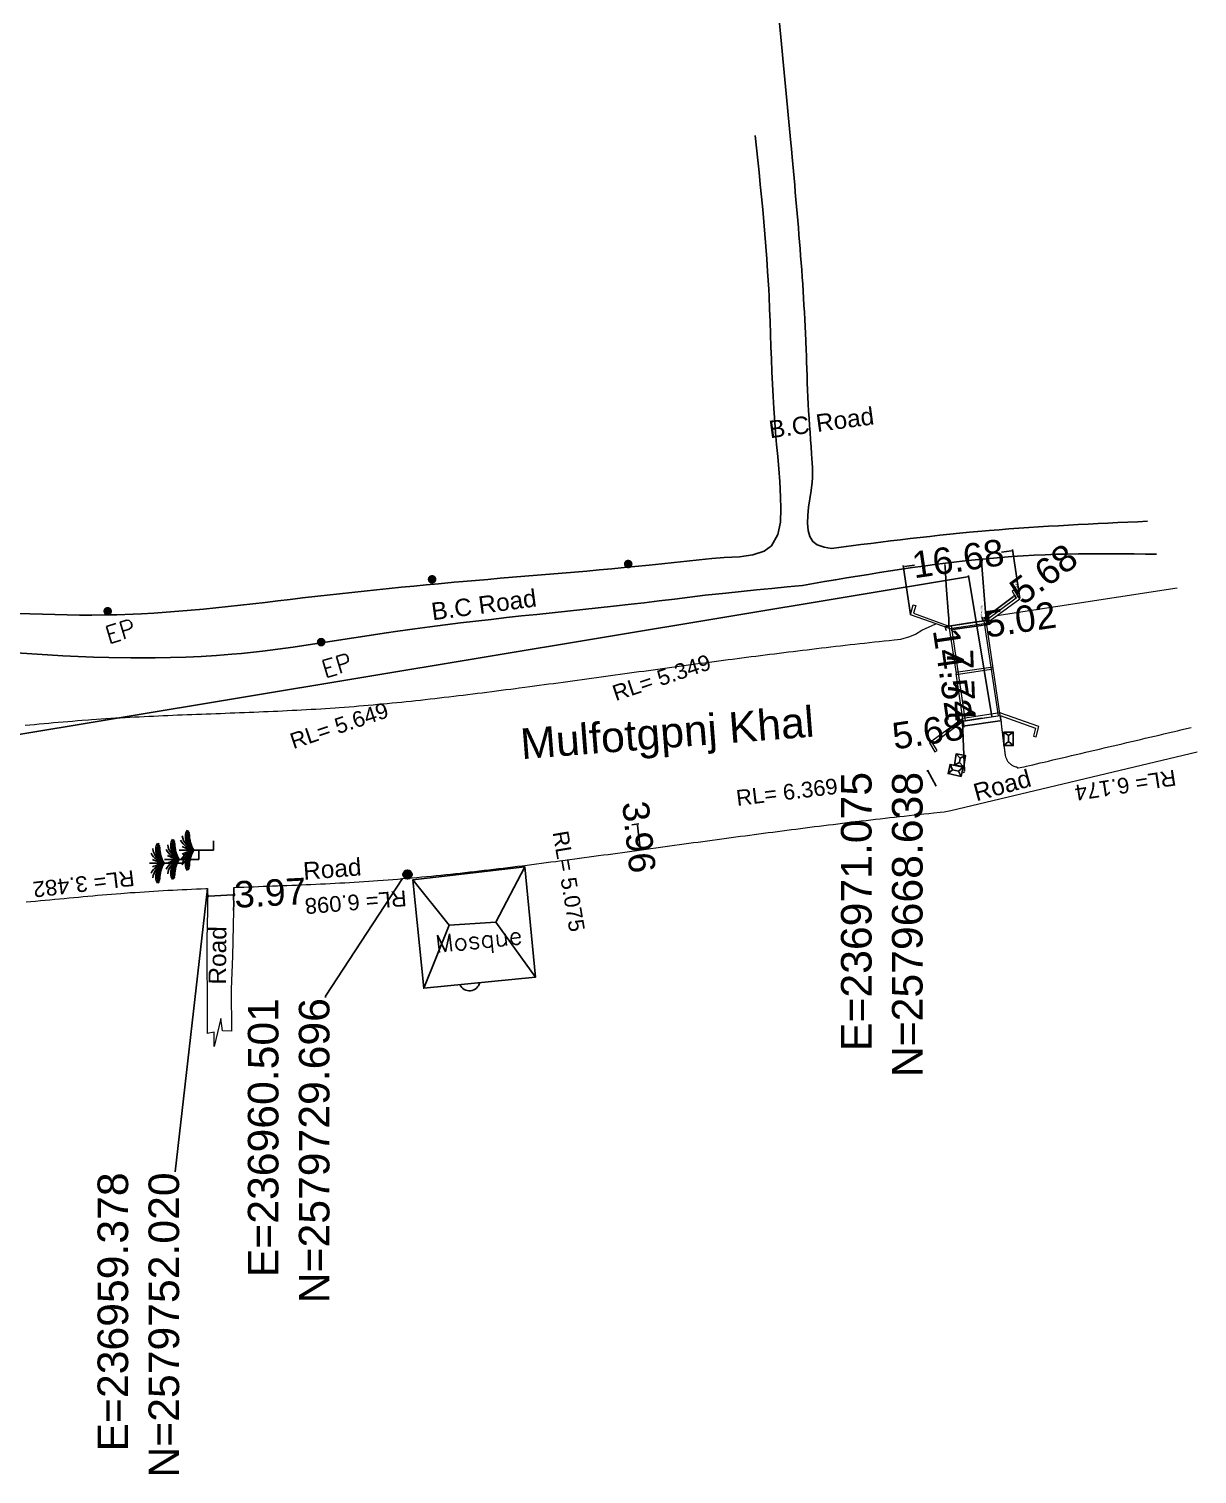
# Model space of a CAD drawing. Header units: millimetres. Extents: x 234588 to 238075, y 2578744 to 2579543.
# Drawn here: x 236989.2 to 237165.7, y 2579084.1 to 2579302.5 of the extents above; entities that cross this region are included whole.
import ezdxf

# ---------------------------------------------------------------- set-up
doc = ezdxf.new("R2010")
doc.units = ezdxf.units.MM
doc.header["$MEASUREMENT"] = 0
doc.header["$PDMODE"] = 98
doc.header["$PDSIZE"] = 0.5
for name, color, linetype in [('Boundary', 6, 'Continuous'), ('COORDINATES', 7, 'Continuous'), ('Features', 5, 'Continuous'), ('Points-NUM', 4, 'Continuous'), ('Points-TXT', 3, 'Continuous'), ('RL', 7, 'Continuous'), ('Void', 2, 'Continuous')]:
    doc.layers.add(name, color=color, linetype=linetype)
doc.layers.add('EP', color=1, linetype='Continuous', lineweight=30)
doc.styles.add('romans', font='romans.shx')
doc.styles.get("Standard").update_dxf_attribs({"font": 'arial.ttf'})
doc.dimstyles.get("Standard").update_dxf_attribs({"dimtxt": 4, "dimasz": 0.18, "dimexe": 0.18, "dimexo": 0.0625, "dimgap": 0.09, "dimtad": 0, "dimzin": 0, "dimdsep": 46, "dimtxsty": 'Standard', "dimcen": 0.09, "dimadec": 0, "dimazin": 0, "dimtfac": 1, "dimtofl": 0, "dimtmove": 0, "dimatfit": 3, "dimfxl": 1, "dimtolj": 1, "dimtzin": 0, "dimarcsym": 0})

# ---------------------------------------------------------------- blocks, each defined once
blk = doc.blocks.new('*D2')
at = {"layer": 'Defpoints', "color": 0}
for p in [(237128.25, 2579212.24), (237127.7, 2579212.16), (237130.38, 2579197.88)]:
    blk.add_point(p, dxfattribs=at)
at = {"layer": 'EP', "color": 0, "lineweight": -2}
for p, q in [((237128.18, 2579212.23), (237127.53, 2579212.13)), ((237127.73, 2579211.98), (237127.8, 2579211.54)), ((237130.32, 2579197.87), (237129.66, 2579197.77)), ((237129.81, 2579197.97), (237129.74, 2579198.42))]:
    blk.add_line(p, q, dxfattribs=at)
at = {"layer": 'EP', "color": 0}
for points in [[(237127.76, 2579211.99), (237127.7, 2579211.98), (237127.7, 2579212.16)], [(237129.84, 2579197.98), (237129.78, 2579197.97), (237129.83, 2579197.8)]]:
    blk.add_solid(points, dxfattribs=at)
at = {"layer": 'EP', "color": 0, "lineweight": 0, "insert": (237128.77, 2579204.98), "char_height": 4, "attachment_point": 5, "rotation": 278.4428}
blk.add_mtext('\\A1;14.52', dxfattribs=at)
blk = doc.blocks.new('*D3')
at = {"layer": 'Defpoints', "color": 0}
for p in [(237133.59, 2579212.63), (237133.63, 2579212.41), (237128.63, 2579211.9)]:
    blk.add_point(p, dxfattribs=at)
at = {"layer": 'EP', "color": 0, "lineweight": -2}
for p, q in [((237128.84, 2579211.7), (237133.45, 2579212.39)), ((237133.6, 2579212.57), (237133.65, 2579212.23)), ((237133.63, 2579212.41), (237133.8, 2579212.44)), ((237128.64, 2579211.83), (237128.69, 2579211.5))]:
    blk.add_line(p, q, dxfattribs=at)
at = {"layer": 'EP', "color": 0}
for points in [[(237133.44, 2579212.42), (237133.45, 2579212.36), (237133.63, 2579212.41)], [(237128.84, 2579211.73), (237128.85, 2579211.67), (237128.66, 2579211.68)]]:
    blk.add_solid(points, dxfattribs=at)
at = {"layer": 'EP', "color": 0, "lineweight": 0, "insert": (237139.01, 2579213.21), "char_height": 4, "attachment_point": 5, "rotation": 8.4428}
blk.add_mtext('\\A1;5.02', dxfattribs=at)
blk = doc.blocks.new('*D4')
at = {"layer": 'Defpoints', "color": 0}
for p in [(237138.16, 2579216.81), (237138.41, 2579216.47), (237133.86, 2579213.07)]:
    blk.add_point(p, dxfattribs=at)
at = {"layer": 'Features', "color": 0, "lineweight": -2}
for p, q in [((237133.75, 2579213.52), (237138.01, 2579216.7)), ((237138.37, 2579216.52), (237138.05, 2579216.95)), ((237138.16, 2579216.81), (237138.3, 2579216.91)), ((237133.82, 2579213.12), (237133.5, 2579213.56))]:
    blk.add_line(p, q, dxfattribs=at)
at = {"layer": 'Features', "color": 0}
for points in [[(237138, 2579216.72), (237138.03, 2579216.68), (237138.16, 2579216.81)], [(237133.73, 2579213.54), (237133.77, 2579213.5), (237133.61, 2579213.41)]]:
    blk.add_solid(points, dxfattribs=at)
at = {"layer": 'Features', "color": 0, "insert": (237142.54, 2579220.08), "char_height": 4, "attachment_point": 5, "rotation": 36.7341}
blk.add_mtext('\\A1;5.68', dxfattribs=at)
blk = doc.blocks.new('*D5')
at = {"layer": 'Defpoints', "color": 0}
for p in [(237130.3, 2579197.87), (237130.38, 2579197.88), (237130.67, 2579190.14)]:
    blk.add_point(p, dxfattribs=at)
at = {"layer": 'Features', "color": 0, "lineweight": -2}
for p, q in [((237130.32, 2579197.87), (237130.12, 2579197.87)), ((237130.3, 2579197.87), (237130.29, 2579198.05)), ((237130.59, 2579190.32), (237130.31, 2579197.69)), ((237130.61, 2579190.14), (237130.41, 2579190.13))]:
    blk.add_line(p, q, dxfattribs=at)
at = {"layer": 'Features', "color": 0}
for points in [[(237130.34, 2579197.7), (237130.28, 2579197.69), (237130.3, 2579197.87)], [(237130.62, 2579190.32), (237130.56, 2579190.31), (237130.59, 2579190.14)]]:
    blk.add_solid(points, dxfattribs=at)
at = {"layer": 'Features', "color": 0, "insert": (237130.09, 2579203.31), "char_height": 4, "attachment_point": 5, "rotation": 272.1708}
blk.add_mtext('\\A1;7.74', dxfattribs=at)
blk = doc.blocks.new('*D6')
at = {"layer": 'Defpoints', "color": 0}
for p in [(237016.23, 2579172.27), (237020.18, 2579172.48), (237020.23, 2579171.61)]:
    blk.add_point(p, dxfattribs=at)
at = {"layer": 'Points-NUM', "color": 0, "lineweight": -2}
for p, q in [((237016.23, 2579172.21), (237016.28, 2579171.22)), ((237016.45, 2579171.41), (237020.05, 2579171.6)), ((237020.19, 2579172.42), (237020.24, 2579171.43)), ((237020.23, 2579171.61), (237020.41, 2579171.62))]:
    blk.add_line(p, q, dxfattribs=at)
at = {"layer": 'Points-NUM', "color": 0}
for points in [[(237016.45, 2579171.44), (237016.45, 2579171.38), (237016.27, 2579171.4)], [(237020.05, 2579171.63), (237020.05, 2579171.57), (237020.23, 2579171.61)]]:
    blk.add_solid(points, dxfattribs=at)
at = {"layer": 'Points-NUM', "color": 0, "lineweight": 0, "insert": (237025.69, 2579171.91), "char_height": 4, "attachment_point": 5, "rotation": 3.0573}
blk.add_mtext('\\A1;3.97', dxfattribs=at)
blk = doc.blocks.new('*D7')
at = {"layer": 'Defpoints', "color": 0}
for p in [(237080.28, 2579182.22), (237080.7, 2579178.28), (237081.61, 2579178.38)]:
    blk.add_point(p, dxfattribs=at)
at = {"layer": 'EP', "color": 0, "lineweight": -2}
for p, q in [((237080.34, 2579182.22), (237081.37, 2579182.34)), ((237081.21, 2579182.14), (237081.59, 2579178.56)), ((237080.77, 2579178.29), (237081.79, 2579178.4))]:
    blk.add_line(p, q, dxfattribs=at)
at = {"layer": 'EP', "color": 0}
for points in [[(237081.24, 2579182.14), (237081.18, 2579182.13), (237081.19, 2579182.32)], [(237081.62, 2579178.56), (237081.56, 2579178.55), (237081.61, 2579178.38)]]:
    blk.add_solid(points, dxfattribs=at)
at = {"layer": 'EP', "color": 0, "insert": (237081.4, 2579180.35), "char_height": 4, "attachment_point": 5, "rotation": 276.1624}
blk.add_mtext('\\A1;3.96', dxfattribs=at)
blk = doc.blocks.new('*D8')
at = {"layer": 'Defpoints', "color": 0}
for p in [(237130.38, 2579197.88), (237130.49, 2579197.13), (237135.99, 2579198.71)]:
    blk.add_point(p, dxfattribs=at)
at = {"layer": 'EP', "color": 0, "lineweight": -2}
for p, q in [((237130.49, 2579197.13), (237130.31, 2579197.1)), ((237130.39, 2579197.82), (237130.52, 2579196.95)), ((237135.93, 2579197.93), (237130.67, 2579197.15)), ((237136, 2579198.65), (237136.13, 2579197.78))]:
    blk.add_line(p, q, dxfattribs=at)
at = {"layer": 'EP', "color": 0}
for points in [[(237130.66, 2579197.18), (237130.67, 2579197.12), (237130.49, 2579197.13)], [(237135.92, 2579197.96), (237135.93, 2579197.9), (237136.1, 2579197.96)]]:
    blk.add_solid(points, dxfattribs=at)
at = {"layer": 'EP', "color": 0, "lineweight": 0, "insert": (237125.08, 2579196.32), "char_height": 4, "attachment_point": 5, "rotation": 8.4428}
blk.add_mtext('\\A1;5.68', dxfattribs=at)
blk = doc.blocks.new('*D12')
at = {"layer": 'Defpoints', "color": 0}
for p in [(237131.2, 2579219.69), (237134.72, 2579198.52), (236633.38, 2579115.28)]:
    blk.add_point(p, dxfattribs=at)
at = {"layer": 'Points-NUM', "color": 0, "lineweight": -2}
for p, q in [((237131.02, 2579219.66), (236890.08, 2579179.66)), ((237134.71, 2579198.58), (237131.17, 2579219.87)), ((236630.04, 2579136.48), (236874.28, 2579177.04)), ((236633.36, 2579115.34), (236629.83, 2579136.63))]:
    blk.add_line(p, q, dxfattribs=at)
at = {"layer": 'Points-NUM', "color": 0}
for points in [[(237131.02, 2579219.69), (237131.03, 2579219.63), (237131.2, 2579219.69)], [(236630.03, 2579136.51), (236630.04, 2579136.45), (236629.86, 2579136.45)]]:
    blk.add_solid(points, dxfattribs=at)
at = {"layer": 'Points-NUM', "color": 0, "insert": (236882.18, 2579178.35), "char_height": 4, "attachment_point": 5, "rotation": 9.4271}
blk.add_mtext('\\A1;508.21', dxfattribs=at)
blk = doc.blocks.new('*D13')
at = {"layer": 'Defpoints', "color": 0}
for p in [(237137.86, 2579223.64), (237138.94, 2579216.37), (237122.43, 2579213.92)]:
    blk.add_point(p, dxfattribs=at)
at = {"layer": 'Points-NUM', "color": 0, "lineweight": -2}
for p, q in [((237137.68, 2579223.61), (237136.19, 2579223.39)), ((237138.93, 2579216.43), (237137.83, 2579223.81)), ((237122.42, 2579213.98), (237121.33, 2579221.37)), ((237121.53, 2579221.21), (237123.02, 2579221.43))]:
    blk.add_line(p, q, dxfattribs=at)
at = {"layer": 'Points-NUM', "color": 0}
for points in [[(237137.67, 2579223.64), (237137.68, 2579223.58), (237137.86, 2579223.64)], [(237121.53, 2579221.24), (237121.54, 2579221.18), (237121.35, 2579221.19)]]:
    blk.add_solid(points, dxfattribs=at)
at = {"layer": 'Points-NUM', "color": 0, "insert": (237129.61, 2579222.41), "char_height": 4, "attachment_point": 5, "rotation": 8.4428}
blk.add_mtext('\\A1;16.68', dxfattribs=at)

msp = doc.modelspace()

# ---------------------------------------------------------------- hatches: boundary and pattern name
at = {"layer": 'Points-NUM'}
h = msp.add_hatch(color=1, dxfattribs=at)
h.dxf.hatch_style = 1
h.paths.add_polyline_path([(237079.787, 2579220.949, 1), (237079.787, 2579222.262, 1)])
h = msp.add_hatch(color=1, dxfattribs=at)
h.dxf.hatch_style = 1
h.paths.add_polyline_path([(237050.151, 2579218.636, 1), (237050.151, 2579219.948, 1)])
h = msp.add_hatch(color=1, dxfattribs=at)
h.dxf.hatch_style = 1
h.paths.add_polyline_path([(237001.144, 2579213.815, 1), (237001.144, 2579215.127, 1)])
h = msp.add_hatch(color=1, dxfattribs=at)
h.dxf.hatch_style = 1
h.paths.add_polyline_path([(237033.396, 2579209.145, 1), (237033.396, 2579210.457, 1)])
h = msp.add_hatch(color=1, dxfattribs=at)
h.dxf.hatch_style = 1
h.paths.add_polyline_path([(237046.443, 2579174.06, 1), (237046.443, 2579175.372, 1)])

# ---------------------------------------------------------------- linework, layer by layer
at = {"layer": 'Boundary', "elevation": -7.302}
for points in [[(237110.488, 2579223.968), (237109.372, 2579224.157), (237108.323, 2579224.504), (237107.675, 2579225), (237107.208, 2579225.75), (237106.953, 2579226.681), (237106.868, 2579227.754), (237106.913, 2579228.933), (237107.045, 2579230.181), (237107.224, 2579231.458), (237107.408, 2579232.729), (237107.556, 2579233.955), (237107.609, 2579234.647), (237107.616, 2579236.169), (237107.585, 2579236.834), (237107.499, 2579238.262), (237107.425, 2579239.321), (237107.346, 2579240.388), (237107.264, 2579241.459), (237107.183, 2579242.534), (237107.106, 2579243.61), (237107.031, 2579244.761), (237106.974, 2579245.76), (237106.922, 2579246.832), (237106.876, 2579247.903), (237106.836, 2579248.971), (237106.799, 2579250.039), (237106.764, 2579251.105), (237106.73, 2579252.171), (237106.694, 2579253.237), (237106.673, 2579253.815), (237106.612, 2579255.369), (237106.565, 2579256.435), (237106.514, 2579257.501), (237106.46, 2579258.567), (237106.402, 2579259.634), (237106.341, 2579260.7), (237106.277, 2579261.767), (237106.21, 2579262.833), (237106.14, 2579263.9), (237106.067, 2579264.967), (237105.991, 2579266.034), (237105.914, 2579267.101), (237105.833, 2579268.168), (237105.751, 2579269.234), (237105.666, 2579270.301), (237105.58, 2579271.368), (237105.492, 2579272.435), (237105.402, 2579273.502), (237105.311, 2579274.569), (237105.218, 2579275.636), (237105.125, 2579276.702), (237105.03, 2579277.769), (237104.934, 2579278.835), (237104.837, 2579279.902), (237104.74, 2579280.968), (237104.642, 2579282.034), (237104.544, 2579283.1), (237104.431, 2579284.329), (237104.347, 2579285.232), (237104.248, 2579286.297), (237104.15, 2579287.363), (237104.051, 2579288.428), (237103.952, 2579289.493), (237103.853, 2579290.558), (237103.754, 2579291.623), (237103.654, 2579292.688), (237103.555, 2579293.753), (237103.455, 2579294.817), (237103.355, 2579295.882), (237103.255, 2579296.946), (237103.154, 2579298.011), (237103.053, 2579299.075), (237102.953, 2579300.139), (237102.851, 2579301.204), (237102.75, 2579302.268), (237102.648, 2579303.332)], [(237098.958, 2579286.366), (237099.156, 2579284.507), (237099.352, 2579282.648), (237099.546, 2579280.787), (237099.736, 2579278.926), (237099.921, 2579277.062), (237100.1, 2579275.196), (237100.271, 2579273.327), (237100.432, 2579271.455), (237100.584, 2579269.579), (237100.724, 2579267.698), (237100.851, 2579265.813), (237101.006, 2579263.13), (237101.061, 2579262.026), (237101.145, 2579260.126), (237101.219, 2579258.224), (237101.286, 2579256.323), (237101.351, 2579254.425), (237101.417, 2579252.534), (237101.488, 2579250.651), (237101.567, 2579248.781), (237101.659, 2579246.924), (237101.767, 2579245.085), (237101.913, 2579243.024), (237102.044, 2579241.465), (237102.209, 2579239.668), (237102.377, 2579237.853), (237102.537, 2579235.997), (237102.68, 2579234.078), (237102.81, 2579231.705), (237102.855, 2579229.979), (237102.768, 2579227.913), (237102.399, 2579226.043), (237101.43, 2579224.328), (237100.32, 2579223.541), (237098.59, 2579222.982), (237096.588, 2579222.712), (237094.303, 2579222.569), (237092.394, 2579222.45)], [(237158.256, 2579228.072), (237156.758, 2579228.003), (237155.26, 2579227.934), (237153.762, 2579227.864), (237152.265, 2579227.792), (237150.767, 2579227.719), (237149.27, 2579227.644), (237147.773, 2579227.565), (237146.276, 2579227.484), (237144.779, 2579227.399), (237143.283, 2579227.31), (237141.787, 2579227.216), (237140.292, 2579227.118), (237138.797, 2579227.014), (237137.303, 2579226.904), (237135.809, 2579226.788), (237134.316, 2579226.665), (237133.184, 2579226.567), (237131.331, 2579226.397), (237129.84, 2579226.253), (237128.349, 2579226.102), (237126.859, 2579225.945), (237125.369, 2579225.783), (237123.88, 2579225.615), (237122.391, 2579225.444), (237120.902, 2579225.268), (237119.414, 2579225.089), (237117.926, 2579224.906), (237116.438, 2579224.722), (237114.95, 2579224.535), (237113.463, 2579224.347), (237111.975, 2579224.158), (237110.488, 2579223.968)], [(237091.4, 2579216.877), (237094.53, 2579217.198), (237096.842, 2579217.442), (237099.153, 2579217.68), (237101.466, 2579217.914), (237103.778, 2579218.144), (237106.091, 2579218.374), (237107.754, 2579218.658), (237109.417, 2579218.941), (237111.081, 2579219.222), (237112.744, 2579219.5), (237114.408, 2579219.775), (237116.072, 2579220.045), (237117.737, 2579220.31), (237119.402, 2579220.568), (237121.067, 2579220.819), (237122.733, 2579221.062), (237124.4, 2579221.296), (237126.067, 2579221.52), (237127.735, 2579221.733), (237129.404, 2579221.935), (237131.074, 2579222.124), (237132.745, 2579222.299), (237134.416, 2579222.459), (237136.089, 2579222.604), (237137.763, 2579222.733), (237139.438, 2579222.845), (237141.09, 2579222.937), (237142.792, 2579223.013), (237144.471, 2579223.071), (237146.151, 2579223.113), (237147.832, 2579223.141), (237149.513, 2579223.158), (237151.196, 2579223.164), (237152.879, 2579223.161), (237154.562, 2579223.151), (237156.246, 2579223.136), (237157.93, 2579223.118), (237159.614, 2579223.098)]]:
    msp.add_lwpolyline(points, dxfattribs=at)
at = {"layer": 'Boundary'}
for points in [[(237092.401, 2579222.455), (237090.513, 2579222.239), (237088.623, 2579222.028), (237086.731, 2579221.822), (237084.84, 2579221.623), (237082.949, 2579221.429), (237080.794, 2579221.216), (237079.175, 2579221.061), (237077.293, 2579220.885), (237075.414, 2579220.715), (237073.537, 2579220.549), (237071.663, 2579220.387), (237069.791, 2579220.227), (237067.921, 2579220.07), (237066.052, 2579219.914), (237064.185, 2579219.759), (237062.319, 2579219.604), (237060.453, 2579219.448), (237058.587, 2579219.291), (237056.722, 2579219.132), (237054.856, 2579218.97), (237053.509, 2579218.851), (237051.123, 2579218.634), (237049.255, 2579218.46), (237047.387, 2579218.282), (237045.519, 2579218.1), (237043.65, 2579217.913), (237041.781, 2579217.721), (237039.911, 2579217.526), (237038.042, 2579217.325), (237036.172, 2579217.12), (237034.303, 2579216.911), (237032.903, 2579216.75), (237030.565, 2579216.477), (237028.696, 2579216.256), (237026.827, 2579216.034), (237024.959, 2579215.814), (237023.09, 2579215.597), (237021.221, 2579215.384), (237019.352, 2579215.179), (237017.483, 2579214.983), (237015.614, 2579214.797), (237013.744, 2579214.623), (237011.875, 2579214.465), (237010.004, 2579214.322), (237008.133, 2579214.198), (237006.262, 2579214.093), (237005, 2579214.035), (237002.518, 2579213.951), (237000.645, 2579213.913), (236998.771, 2579213.895), (236996.897, 2579213.897), (236995.022, 2579213.916), (236993.147, 2579213.953), (236991.272, 2579214.005), (236989.396, 2579214.071), (236987.519, 2579214.151)], [(237128.247, 2579212.24), (237128.217, 2579212.889), (237128.203, 2579213.464), (237128.185, 2579213.815), (237127.84, 2579218.337), (237127.648, 2579221.25), (237127.617, 2579221.539)], [(237133.861, 2579213.073), (237133.403, 2579218.819), (237133.177, 2579221.996)], [(236987.387, 2579208.19), (236989.709, 2579208.027), (236992.032, 2579207.879), (236994.355, 2579207.748), (236996.678, 2579207.636), (236999.002, 2579207.545), (237001.327, 2579207.477), (237004.643, 2579207.423), (237005.978, 2579207.417), (237008.304, 2579207.43), (237010.63, 2579207.472), (237012.954, 2579207.547), (237015.277, 2579207.655), (237017.597, 2579207.797), (237019.914, 2579207.977), (237021.364, 2579208.108), (237024.535, 2579208.448), (237026.841, 2579208.734), (237029.143, 2579209.046), (237031.443, 2579209.379), (237033.742, 2579209.726), (237036.039, 2579210.083), (237038.336, 2579210.445), (237040.634, 2579210.805), (237042.932, 2579211.158), (237044.992, 2579211.464), (237047.534, 2579211.823), (237049.837, 2579212.132), (237052.143, 2579212.427), (237054.449, 2579212.71), (237056.757, 2579212.982), (237059.066, 2579213.246), (237061.376, 2579213.502), (237063.687, 2579213.752), (237065.998, 2579213.999), (237068.309, 2579214.243), (237070.621, 2579214.487), (237072.932, 2579214.732), (237075.243, 2579214.979), (237077.553, 2579215.23), (237080.217, 2579215.528), (237082.172, 2579215.753), (237084.48, 2579216.025), (237086.788, 2579216.303), (237089.094, 2579216.588), (237091.4, 2579216.877)]]:
    msp.add_lwpolyline(points, dxfattribs=at)
at = {"layer": 'Boundary', "lineweight": 20}
for points in [[(237135.489, 2579213.835), (237162.709, 2579218.029)], [(236988.656, 2579197.239), (236989.375, 2579197.307), (236990.094, 2579197.374), (236990.812, 2579197.44), (236991.531, 2579197.506), (236992.25, 2579197.571), (236992.969, 2579197.636), (236993.688, 2579197.699), (236994.407, 2579197.761), (236995.126, 2579197.823), (236995.845, 2579197.882), (236996.565, 2579197.94), (236997.284, 2579197.997), (236998.271, 2579198.071), (236998.723, 2579198.104), (236999.443, 2579198.155), (237000.163, 2579198.204), (237000.883, 2579198.251), (237001.603, 2579198.296), (237002.323, 2579198.34), (237003.043, 2579198.382), (237003.764, 2579198.423), (237004.484, 2579198.462), (237005.205, 2579198.501), (237005.925, 2579198.537), (237006.646, 2579198.573), (237007.367, 2579198.607), (237008.088, 2579198.641), (237008.809, 2579198.673), (237009.53, 2579198.705), (237010.251, 2579198.736), (237010.972, 2579198.766), (237011.693, 2579198.795), (237012.415, 2579198.824), (237013.136, 2579198.852), (237013.857, 2579198.88), (237014.579, 2579198.908), (237015.3, 2579198.935), (237016.021, 2579198.962), (237016.743, 2579198.989), (237017.464, 2579199.016), (237018.212, 2579199.044), (237018.908, 2579199.07), (237019.629, 2579199.097), (237020.351, 2579199.125), (237021.072, 2579199.152), (237021.794, 2579199.18), (237022.515, 2579199.209), (237023.237, 2579199.238), (237023.958, 2579199.268), (237024.68, 2579199.298), (237025.401, 2579199.329), (237026.122, 2579199.361), (237026.843, 2579199.394), (237027.564, 2579199.428), (237028.285, 2579199.463), (237029.006, 2579199.499), (237029.727, 2579199.536), (237030.447, 2579199.574), (237031.168, 2579199.614), (237031.888, 2579199.655), (237032.608, 2579199.698), (237033.328, 2579199.742), (237034.048, 2579199.787), (237034.767, 2579199.835), (237035.487, 2579199.884), (237036.096, 2579199.927), (237036.925, 2579199.988), (237037.643, 2579200.042), (237038.362, 2579200.099), (237039.08, 2579200.157), (237039.798, 2579200.217), (237040.516, 2579200.279), (237041.234, 2579200.342), (237041.952, 2579200.407), (237042.669, 2579200.474), (237043.387, 2579200.542), (237044.104, 2579200.611), (237044.821, 2579200.682), (237045.538, 2579200.755), (237046.255, 2579200.828), (237046.972, 2579200.903), (237047.689, 2579200.98), (237048.406, 2579201.057), (237049.123, 2579201.136), (237049.84, 2579201.216), (237050.557, 2579201.297), (237051.273, 2579201.379), (237051.99, 2579201.463), (237052.707, 2579201.547), (237053.424, 2579201.632), (237054.141, 2579201.718), (237054.858, 2579201.805), (237055.575, 2579201.893), (237056.292, 2579201.982), (237057.009, 2579202.071), (237057.726, 2579202.162), (237058.444, 2579202.253), (237059.161, 2579202.344), (237059.879, 2579202.436), (237060.596, 2579202.529), (237061.314, 2579202.622), (237062.032, 2579202.716), (237062.75, 2579202.81), (237063.328, 2579202.886), (237064.187, 2579203), (237064.906, 2579203.095), (237065.625, 2579203.191), (237066.344, 2579203.287), (237067.063, 2579203.384), (237067.782, 2579203.48), (237068.501, 2579203.577), (237069.22, 2579203.674), (237069.939, 2579203.771), (237070.657, 2579203.869), (237071.376, 2579203.967), (237072.095, 2579204.064), (237072.813, 2579204.162), (237073.532, 2579204.261), (237074.25, 2579204.359), (237074.968, 2579204.457), (237075.685, 2579204.555), (237076.403, 2579204.654), (237077.12, 2579204.752), (237077.836, 2579204.85), (237078.552, 2579204.949), (237079.268, 2579205.047), (237079.984, 2579205.145), (237080.699, 2579205.243), (237081.413, 2579205.341), (237082.127, 2579205.439), (237082.84, 2579205.537), (237083.553, 2579205.634), (237084.265, 2579205.731), (237084.977, 2579205.828), (237085.688, 2579205.925), (237086.398, 2579206.022), (237087.107, 2579206.118), (237087.816, 2579206.214), (237088.524, 2579206.31), (237089.231, 2579206.405), (237089.937, 2579206.5), (237090.688, 2579206.601), (237091.348, 2579206.689), (237092.051, 2579206.783), (237092.754, 2579206.876), (237093.457, 2579206.969), (237094.159, 2579207.062), (237094.861, 2579207.154), (237095.562, 2579207.246), (237096.263, 2579207.338), (237096.964, 2579207.429), (237097.665, 2579207.519), (237098.367, 2579207.61), (237099.068, 2579207.7), (237099.77, 2579207.789), (237100.472, 2579207.878), (237101.175, 2579207.967), (237101.878, 2579208.056), (237102.582, 2579208.144), (237103.287, 2579208.231), (237103.993, 2579208.319), (237104.7, 2579208.406), (237105.408, 2579208.492), (237106.118, 2579208.578), (237106.828, 2579208.664), (237107.54, 2579208.75), (237108.254, 2579208.835), (237108.969, 2579208.92), (237109.686, 2579209.004), (237110.405, 2579209.088), (237111.126, 2579209.172), (237111.849, 2579209.255), (237112.574, 2579209.338), (237113.301, 2579209.421), (237114.031, 2579209.503), (237114.763, 2579209.585), (237115.498, 2579209.667), (237116.235, 2579209.748), (237116.976, 2579209.829), (237117.719, 2579209.91), (237118.465, 2579209.99), (237119.214, 2579210.07), (237119.966, 2579210.15), (237120.955, 2579210.253), (237122.334, 2579210.659), (237123.189, 2579211.009), (237124.154, 2579211.602), (237126.263, 2579212.568)], [(237020.184, 2579172.742), (237020.288, 2579172.746), (237021.008, 2579172.773), (237021.728, 2579172.8), (237022.449, 2579172.827), (237023.17, 2579172.854), (237023.918, 2579172.882), (237024.614, 2579172.908), (237025.337, 2579172.935), (237026.06, 2579172.962), (237026.783, 2579172.99), (237027.506, 2579173.018), (237028.231, 2579173.047), (237028.955, 2579173.076), (237029.68, 2579173.106), (237030.407, 2579173.137), (237031.132, 2579173.168), (237031.858, 2579173.2), (237032.584, 2579173.233), (237033.311, 2579173.267), (237034.038, 2579173.302), (237034.765, 2579173.339), (237035.492, 2579173.376), (237036.22, 2579173.415), (237036.948, 2579173.455), (237037.676, 2579173.497), (237038.404, 2579173.54), (237039.133, 2579173.584), (237039.862, 2579173.631), (237040.591, 2579173.679), (237041.32, 2579173.728), (237041.939, 2579173.772), (237042.778, 2579173.834), (237043.507, 2579173.889), (237044.236, 2579173.946), (237044.964, 2579174.006), (237045.691, 2579174.066), (237046.418, 2579174.129), (237047.145, 2579174.193), (237047.871, 2579174.259), (237048.597, 2579174.326), (237049.323, 2579174.395), (237050.049, 2579174.465), (237050.774, 2579174.537), (237051.498, 2579174.61), (237052.223, 2579174.684), (237052.947, 2579174.76), (237053.671, 2579174.837), (237054.394, 2579174.916), (237055.118, 2579174.995), (237055.841, 2579175.076), (237056.563, 2579175.158), (237057.286, 2579175.24), (237058.008, 2579175.324), (237058.731, 2579175.409), (237059.453, 2579175.495), (237060.174, 2579175.582), (237060.896, 2579175.669), (237061.617, 2579175.758), (237062.339, 2579175.847), (237063.058, 2579175.937), (237063.779, 2579176.028), (237064.5, 2579176.119), (237065.221, 2579176.211), (237065.942, 2579176.304), (237066.662, 2579176.397), (237067.383, 2579176.49), (237068.104, 2579176.584), (237068.824, 2579176.679), (237069.404, 2579176.755), (237070.265, 2579176.869), (237070.985, 2579176.965), (237071.706, 2579177.061), (237072.426, 2579177.157), (237073.147, 2579177.254), (237073.867, 2579177.35), (237074.588, 2579177.447), (237075.308, 2579177.545), (237076.028, 2579177.642), (237076.748, 2579177.74), (237077.468, 2579177.838), (237078.188, 2579177.936), (237078.907, 2579178.034), (237079.626, 2579178.132), (237080.345, 2579178.23), (237081.063, 2579178.329), (237081.781, 2579178.427), (237082.499, 2579178.525), (237083.216, 2579178.624), (237083.933, 2579178.722), (237084.649, 2579178.82), (237085.365, 2579178.919), (237086.081, 2579179.017), (237086.795, 2579179.115), (237087.509, 2579179.213), (237088.223, 2579179.31), (237088.936, 2579179.408), (237089.648, 2579179.506), (237090.36, 2579179.603), (237091.071, 2579179.7), (237091.781, 2579179.797), (237092.49, 2579179.893), (237093.199, 2579179.989), (237093.906, 2579180.085), (237094.613, 2579180.181), (237095.319, 2579180.276), (237096.024, 2579180.371), (237096.773, 2579180.471), (237097.431, 2579180.559), (237098.133, 2579180.653), (237098.835, 2579180.746), (237099.535, 2579180.839), (237100.236, 2579180.931), (237100.935, 2579181.023), (237101.635, 2579181.115), (237102.334, 2579181.206), (237103.033, 2579181.297), (237103.732, 2579181.387), (237104.431, 2579181.477), (237105.13, 2579181.567), (237105.83, 2579181.656), (237106.53, 2579181.745), (237107.23, 2579181.833), (237107.931, 2579181.921), (237108.632, 2579182.009), (237109.335, 2579182.097), (237110.038, 2579182.183), (237110.742, 2579182.27), (237111.447, 2579182.356), (237112.154, 2579182.442), (237112.862, 2579182.528), (237113.571, 2579182.613), (237114.282, 2579182.698), (237114.994, 2579182.782), (237115.708, 2579182.866), (237116.424, 2579182.95), (237117.142, 2579183.033), (237117.861, 2579183.116), (237118.583, 2579183.199), (237119.307, 2579183.281), (237120.034, 2579183.363), (237120.763, 2579183.445), (237121.494, 2579183.526), (237122.228, 2579183.607), (237122.965, 2579183.687), (237123.704, 2579183.768), (237124.447, 2579183.848), (237125.193, 2579183.927), (237125.939, 2579184.006), (237126.933, 2579184.111), (237127.529, 2579184.175), (237128.517, 2579184.343), (237165.728, 2579193.245)], [(236988.819, 2579170.556), (236989.542, 2579170.621), (236990.263, 2579170.687), (236990.985, 2579170.754), (236991.707, 2579170.821), (236992.428, 2579170.889), (236993.148, 2579170.956), (236993.867, 2579171.024), (236994.585, 2579171.092), (236995.303, 2579171.159), (236996.02, 2579171.226), (236996.736, 2579171.292), (236997.45, 2579171.357), (236998.164, 2579171.422), (236998.878, 2579171.486), (236999.591, 2579171.549), (237000.304, 2579171.611), (237001.016, 2579171.671), (237001.727, 2579171.73), (237002.437, 2579171.788), (237003.146, 2579171.843), (237004.122, 2579171.917), (237004.565, 2579171.949), (237005.275, 2579171.999), (237005.985, 2579172.047), (237006.695, 2579172.094), (237007.406, 2579172.139), (237008.118, 2579172.182), (237008.83, 2579172.224), (237009.542, 2579172.264), (237010.255, 2579172.303), (237010.969, 2579172.341), (237011.683, 2579172.377), (237012.397, 2579172.413), (237013.112, 2579172.447), (237013.827, 2579172.48), (237014.543, 2579172.512), (237015.26, 2579172.544), (237015.976, 2579172.574), (237016.224, 2579172.585)], [(237016.224, 2579172.585), (237016.225, 2579172.272), (237016.225, 2579172.272), (237016.199, 2579171.288), (237016.221, 2579170.245), (237016.201, 2579169.325)], [(237016.201, 2579169.325), (237016.103, 2579164.813), (237016.167, 2579152.525), (237016.177, 2579150.678)], [(237020.16, 2579169.24), (237020.01, 2579162.362), (237019.794, 2579157.361), (237019.831, 2579151.032), (237018.503, 2579151.078), (237018.248, 2579152.935), (237017.242, 2579148.725), (237017.242, 2579150.884), (237016.177, 2579150.678)]]:
    msp.add_lwpolyline(points, dxfattribs=at)
at = {"layer": 'Boundary', "lineweight": 25}
msp.add_lwpolyline([(237020.184, 2579172.742), (237020.185, 2579172.225), (237020.16, 2579171.277), (237020.182, 2579170.244), (237020.16, 2579169.24)], dxfattribs=at)
at = {"layer": 'Boundary'}
msp.add_arc((237133.386, 2579221.987), 0.21, 91.06579, 190.60047, dxfattribs=at)
at = {"layer": 'Boundary', "lineweight": 20}
msp.add_rational_spline([(237135.993, 2579198.711), (237136.103, 2579197.701), (237136.326, 2579195.67), (237136.608, 2579193.646), (237136.75, 2579192.628), (237137.003, 2579191.458), (237137.972, 2579190.753), (237139.163, 2579190.872), (237147.722, 2579192.882), (237156.281, 2579194.893), (237164.84, 2579196.904)], [1, 1, 1, 1, 1, 0.830826694481, 0.830826694481, 1, 1, 1, 1], degree=3, knots=[0, 0, 0, 0, 2.3082429, 4.6436791, 4.6436791, 4.6436791, 6.1004803, 6.1004803, 6.1004803, 7.1004803, 7.1004803, 7.1004803, 7.1004803], dxfattribs=at)
at = {"layer": 'EP'}
msp.add_circle((237046.428, 2579174.703), 0.656, dxfattribs=at)
at = {"layer": 'Points-NUM'}
for points in [[(237136.536, 2579194.174), (237136.536, 2579196.208), (237137.964, 2579196.208), (237137.964, 2579194.174)], [(237129.066, 2579191.213), (237129.312, 2579192.908), (237130.724, 2579192.696), (237130.478, 2579191.001)]]:
    msp.add_lwpolyline(points, close=True, dxfattribs=at)
for points in [[(237136.536, 2579194.174), (237137.241, 2579194.764), (237137.964, 2579194.174), (237137.241, 2579194.764), (237137.251, 2579195.675), (237136.536, 2579196.208), (237137.251, 2579195.675), (237137.964, 2579196.208)], [(237129.116, 2579191.271), (237129.834, 2579191.622), (237130.41, 2579191.011), (237129.834, 2579191.622), (237129.94, 2579192.274), (237129.312, 2579192.908), (237129.94, 2579192.274), (237130.724, 2579192.696)], [(237047.229, 2579173.874), (237064.141, 2579175.863), (237065.802, 2579159.2), (237048.901, 2579157.516), (237047.229, 2579173.874)], [(237048.9, 2579157.519), (237052.714, 2579167.022), (237047.229, 2579173.874), (237052.714, 2579167.022), (237059.787, 2579167.51), (237064.141, 2579175.863), (237059.787, 2579167.51), (237065.802, 2579159.2)]]:
    msp.add_lwpolyline(points, dxfattribs=at)
at = {"layer": 'Points-NUM', "elevation": 8.756}
msp.add_lwpolyline([(237130.104, 2579189.498), (237128.116, 2579189.929), (237128.419, 2579191.324), (237130.407, 2579190.893)], close=True, dxfattribs=at)
msp.add_lwpolyline([(237130.104, 2579189.498), (237129.677, 2579190.311), (237130.407, 2579190.893), (237129.677, 2579190.311), (237128.788, 2579190.514), (237128.116, 2579189.929), (237128.788, 2579190.514), (237128.419, 2579191.324)], dxfattribs=at)
at = {"layer": 'Points-TXT'}
for p, q in [((237017.109, 2579178.353), (237017.109, 2579179.773)), ((237014.174, 2579178.353), (237011.958, 2579178.353)), ((237012.636, 2579176.404), (237012.636, 2579177.824)), ((237014.899, 2579176.984), (237014.899, 2579178.403)), ((237009.701, 2579176.404), (237007.485, 2579176.404)), ((237011.963, 2579176.983), (237009.748, 2579176.983))]:
    msp.add_line(p, q, dxfattribs=at)
for points in [[(237014.174, 2579178.353), (237017.109, 2579178.353)], [(237009.701, 2579176.404), (237012.636, 2579176.404)], [(237011.964, 2579176.984), (237014.899, 2579176.984)]]:
    msp.add_lwpolyline(points, dxfattribs=at)
for centre, radius, start, end in [((237010.621, 2579178.42), 2.216, 152.51903, 245.47853), ((237012.884, 2579178.999), 2.216, 152.51903, 245.47853), ((237013.184, 2579178.931), 2.298, 152.7344, 237.94211), ((237013.47, 2579178.87), 2.414, 158.1818, 231.40283), ((237014.467, 2579179.084), 3.267, 172.31808, 220.00223), ((237014.77, 2579181.257), 2.956, 208.24918, 257.71403), ((237015.136, 2579180.919), 2.741, 187.50693, 249.44552), ((237015.094, 2579180.369), 2.216, 152.51903, 245.47853), ((237015.394, 2579180.301), 2.298, 152.7344, 237.94211), ((237015.68, 2579180.24), 2.414, 158.1818, 231.40283), ((237016.677, 2579180.454), 3.267, 172.31808, 220.00223), ((237017.764, 2579180.665), 4.27, 178.77795, 212.78557), ((237010.297, 2579179.308), 2.956, 208.24918, 257.71403), ((237010.664, 2579178.97), 2.741, 187.50693, 249.44552), ((237010.921, 2579178.352), 2.298, 152.7344, 237.94211), ((237011.207, 2579178.291), 2.414, 158.1818, 231.40283), ((237012.204, 2579178.504), 3.267, 172.31808, 220.00223), ((237013.291, 2579178.716), 4.27, 178.77795, 212.78557), ((237012.56, 2579179.887), 2.956, 208.24918, 257.71403), ((237012.884, 2579182.832), 5.92, 242.95487, 261.06429), ((237012.926, 2579179.55), 2.741, 187.50693, 249.44552), ((237015.554, 2579179.296), 4.27, 178.77795, 212.78557), ((237014.77, 2579175.45), 2.956, 102.28597, 151.75082), ((237015.094, 2579184.201), 5.92, 242.95487, 261.06429), ((237015.094, 2579172.505), 5.92, 98.93571, 117.04513), ((237015.136, 2579175.787), 2.741, 110.55448, 172.49307), ((237015.094, 2579176.338), 2.216, 114.52147, 207.48097), ((237015.394, 2579176.405), 2.298, 122.05789, 207.2656), ((237015.68, 2579176.467), 2.414, 128.59717, 201.8182), ((237016.677, 2579176.253), 3.267, 139.99777, 187.68192), ((237017.764, 2579176.041), 4.27, 147.21443, 181.22205), ((237010.297, 2579173.501), 2.956, 102.28597, 151.75082), ((237010.621, 2579182.252), 5.92, 242.95487, 261.06429), ((237010.621, 2579170.556), 5.92, 98.93571, 117.04513), ((237010.664, 2579173.838), 2.741, 110.55448, 172.49307), ((237010.621, 2579174.388), 2.216, 114.52147, 207.48097), ((237010.921, 2579174.456), 2.298, 122.05789, 207.2656), ((237011.207, 2579174.517), 2.414, 128.59717, 201.8182), ((237012.204, 2579174.304), 3.267, 139.99777, 187.68192), ((237013.291, 2579174.092), 4.27, 147.21443, 181.22205), ((237012.56, 2579174.08), 2.956, 102.28597, 151.75082), ((237012.884, 2579171.136), 5.92, 98.93571, 117.04513), ((237012.926, 2579174.418), 2.741, 110.55448, 172.49307), ((237012.884, 2579174.968), 2.216, 114.52147, 207.48097), ((237013.184, 2579175.036), 2.298, 122.05789, 207.2656), ((237013.47, 2579175.097), 2.414, 128.59717, 201.8182), ((237014.467, 2579174.883), 3.267, 139.99777, 187.68192), ((237015.554, 2579174.672), 4.27, 147.21443, 181.22205)]:
    msp.add_arc(centre, radius, start, end, dxfattribs=at)
at = {"layer": 'RL'}
msp.add_arc((237055.811, 2579158.705), 1.579, 204.05685, 347.32281, dxfattribs=at)
at = {"layer": 'Void'}
msp.add_line((237128.247, 2579212.24), (237133.861, 2579213.073), dxfattribs=at)
at = {"layer": 'Void', "lineweight": 0}
for p, q in [((237128.573, 2579212.288), (237130.705, 2579197.926)), ((237133.535, 2579213.025), (237135.667, 2579198.662)), ((237130.378, 2579197.877), (237135.993, 2579198.711))]:
    msp.add_line(p, q, dxfattribs=at)
for points in [[(237128.305, 2579211.848), (237133.919, 2579212.682), (237138.936, 2579216.366), (237138.112, 2579217.717), (237137.774, 2579217.511), (237138.41, 2579216.468), (237133.861, 2579213.073)], [(237128.305, 2579211.848), (237122.434, 2579213.917), (237122.83, 2579215.449), (237123.214, 2579215.35), (237122.908, 2579214.167), (237128.247, 2579212.24)], [(237131.054, 2579212.657), (237128.247, 2579212.24), (237129.313, 2579205.059)], [(237133.186, 2579198.294), (237135.993, 2579198.711), (237134.927, 2579205.892), (237133.861, 2579213.073), (237131.054, 2579212.657)], [(237129.283, 2579205.254), (237134.898, 2579206.088)], [(237134.956, 2579205.696), (237129.342, 2579204.863)], [(237133.186, 2579198.294), (237130.378, 2579197.877), (237129.313, 2579205.059)], [(237135.993, 2579198.711), (237141.332, 2579196.783), (237141.026, 2579195.601), (237141.409, 2579195.502), (237141.806, 2579197.033), (237135.935, 2579199.102), (237130.32, 2579198.269), (237125.304, 2579194.584), (237126.128, 2579193.233), (237126.466, 2579193.44), (237125.83, 2579194.482), (237130.378, 2579197.877)]]:
    msp.add_lwpolyline(points, dxfattribs=at)

# ---------------------------------------------------------------- texts
at = {"layer": 'COORDINATES', "char_height": 4.62, "attachment_point": 9, "rotation": 90}
for s, insert in [('\\A1;E=236971.075\\PN=2579668.638', (237124.317, 2579190.19)), ('\\A1;E=236960.501\\PN=2579729.696', (237034.711, 2579156.02)), ('\\A1;E=236959.378\\PN=2579752.020', (237012, 2579129.681))]:
    msp.add_mtext(s, dxfattribs=dict(at, insert=insert))
at = {"layer": 'EP', "attachment_point": 1}
for s, width, heights, insert, char_height, rotation, own_width in [('B.C Road', 12.36822, [0.586], (237100.869, 2579243.214), 2.64, 7.65395, 16.32605), ('B.C Road', 12.36822, [0.586], (237049.879, 2579215.71), 2.64, 7.65395, 16.32605), ('Mulfotgpnj Khal ', 39.29384, [3.244], (237063.323, 2579196.719), 4.62, 4.42873, 51.86787), ('Road', 9.69937, [0], (237131.674, 2579188.284), 2.64, 15.3624, 12.80317), ('Road', 9.69937, [0], (237030.571, 2579176.523), 2.64, 4.42873, 12.80317), ('Road', 9.69937, [0], (237016.374, 2579158.077), 2.64, 89.57175, 12.80317)]:
    msp.add_mtext_dynamic_manual_height_columns(s, width=width, gutter_width=1, heights=heights, dxfattribs=dict(at, insert=insert, char_height=char_height, rotation=rotation)).dxf.set("width", own_width)
at = {"layer": 'Points-NUM', "insert": (237050.541, 2579165.491), "char_height": 2.64, "attachment_point": 1, "rotation": 5.93283, "style": 'romans'}
msp.add_mtext_dynamic_manual_height_columns('{\\C7;Mosque}', width=4.758, gutter_width=33, heights=[0.89], dxfattribs=at).dxf.set("width", 6.28055)
at = {"layer": 'RL'}
for s, rotation, p in [('RL= 5.349', 18.51425, (237077.897, 2579200.88, -8.114)), ('RL= 5.649', 18.51425, (237029.185, 2579193.632, -8.114)), ('RL= 6.174', 188.81915, (237162.336, 2579190.532)), ('RL= 6.369', 6.8807, (237096.246, 2579185.056)), ('RL= 5.075', 279.64822, (237068.354, 2579181.071)), ('RL= 3.482', 186.68897, (237005.038, 2579175.356)), ('RL= 6.098', 184.60258, (237046.202, 2579172.303))]:
    msp.add_text(s, height=2.376, rotation=rotation, dxfattribs=at).set_placement(p)
at = {"layer": 'RL', "char_height": 0.2904, "attachment_point": 1, "rotation": 90}
for s, insert in [('RL=5.436', (237138.271, 2579217.3)), ('RL=6.855', (237133.017, 2579213.633))]:
    msp.add_mtext_dynamic_manual_height_columns(s, width=1.28983, gutter_width=1.1, heights=[0], dxfattribs=dict(at, insert=insert)).dxf.set("width", 1.70257)
at = {"layer": 'RL', "char_height": 2.64, "attachment_point": 1, "rotation": 16.77591, "style": 'romans'}
for insert in [(237000.543, 2579212.057), (237033.23, 2579206.897)]:
    msp.add_mtext_dynamic_manual_height_columns('EP', width=4.0017, gutter_width=33, heights=[0], dxfattribs=dict(at, insert=insert)).dxf.set("width", 5.28225)

# ---------------------------------------------------------------- dimensions: what is measured, and where the dimension line sits
at = {"layer": 'EP', "lineweight": 0}
for p1, p2, distance, picture, middle in [((237128.631, 2579211.897), (237133.593, 2579212.633), -0.224, '*D3', (237139.011, 2579213.211)), ((237130.378, 2579197.877), (237128.247, 2579212.24), 0.549, '*D2', (237128.769, 2579204.978)), ((237135.993, 2579198.711), (237130.378, 2579197.877), 0.76, '*D8', (237125.08, 2579196.323))]:
    dim = msp.add_aligned_dim(p1=p1, p2=p2, distance=distance, dimstyle='Standard', dxfattribs=at)
    dim.commit()
    dim.dimension.update_dxf_attribs({"geometry": picture, "text_midpoint": middle})
at = {"layer": 'EP'}
dim = msp.add_linear_dim(base=(237081.612, 2579178.377), p1=(237080.279, 2579182.218), p2=(237080.704, 2579178.279), angle=276.16239, dimstyle='Standard', dxfattribs=at)
dim.commit()
dim.dimension.update_dxf_attribs({"geometry": '*D7', "text_midpoint": (237081.399, 2579180.347), "dimtype": 161})
at = {"layer": 'Features'}
for p1, p2, distance, picture, middle in [((237133.861, 2579213.073), (237138.41, 2579216.468), 0.423, '*D4', (237142.54, 2579220.078)), ((237130.672, 2579190.139), (237130.378, 2579197.877), 0.078, '*D5', (237130.094, 2579203.311))]:
    dim = msp.add_aligned_dim(p1=p1, p2=p2, distance=distance, dimstyle='Standard', dxfattribs=at)
    dim.commit()
    dim.dimension.update_dxf_attribs({"geometry": picture, "text_midpoint": middle})
at = {"layer": 'Points-NUM'}
dim = msp.add_aligned_dim(p1=(237122.434, 2579213.917), p2=(237138.936, 2579216.366), distance=7.35, dimstyle='Standard', dxfattribs=at)
dim.commit()
dim.dimension.update_dxf_attribs({"geometry": '*D13', "text_midpoint": (237129.606, 2579222.412)})
dim = msp.add_linear_dim(base=(237131.202, 2579219.693), p1=(236633.375, 2579115.281), p2=(237134.717, 2579198.521), angle=9.42713, dimstyle='Standard', dxfattribs=at)
dim.commit()
dim.dimension.update_dxf_attribs({"geometry": '*D12', "text_midpoint": (236882.179, 2579178.347), "dimtype": 161})
at = {"layer": 'Points-NUM', "lineweight": 0}
dim = msp.add_aligned_dim(p1=(237016.225, 2579172.272), p2=(237020.185, 2579172.483), distance=-0.87, dimstyle='Standard', dxfattribs=at)
dim.commit()
dim.dimension.update_dxf_attribs({"geometry": '*D6', "text_midpoint": (237025.687, 2579171.906)})

# ---------------------------------------------------------------- leaders
at = {"layer": 'COORDINATES'}
for points in [[(237138.716, 2579216.581), (237138.455, 2579217.267)], [(237133.462, 2579212.914), (237133.201, 2579213.6)]]:
    msp.add_leader(points, dimstyle='Standard', override={"dimgap": 0.09, "dimtad": 0}, dxfattribs=at)
at = {"layer": 'COORDINATES', "annotation_type": 0, "has_hookline": 1, "hookline_direction": 1, "horizontal_direction": (0, 1, 0)}
for points, text_width in [([(237126.289, 2579188.025), (237124.977, 2579190.46), (237124.977, 2579190.28)], 45.343), ([(237045.691, 2579174.066), (237034.051, 2579156.29), (237034.051, 2579156.11)], 45.33), ([(237016.224, 2579172.585), (237011.34, 2579129.771)], 45.318)]:
    msp.add_leader(points, dimstyle='Standard', override={"dimgap": 0.09, "dimtad": 0}, dxfattribs=dict(at, text_width=text_width))

doc.saveas('drawing.dxf')
